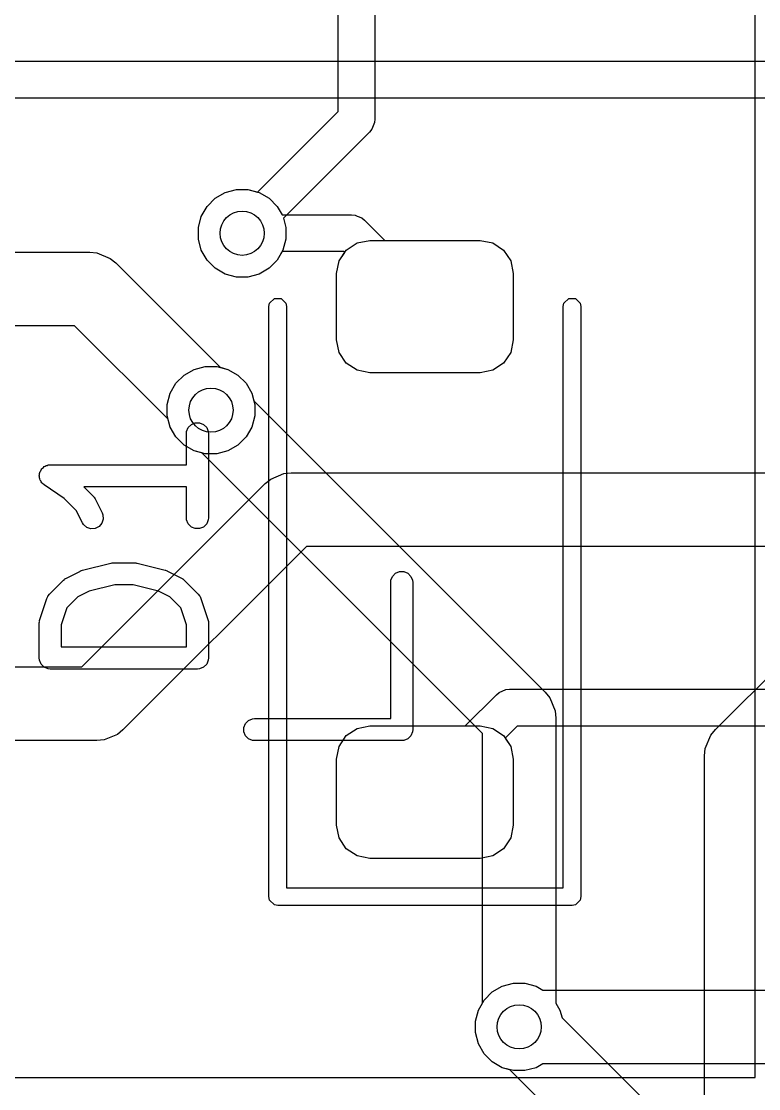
# Model space of a CAD drawing. Header units: millimetres. Extents: x 14 to 286, y -133 to -45.
# Drawn here: x 37.67 to 42.68, y -66.61 to -59.35 of the extents above; entities that cross this region are included whole.
import ezdxf

# ---------------------------------------------------------------- set-up
doc = ezdxf.new("R2010")
doc.units = ezdxf.units.MM
for name, color, linetype, true_color in [('B.Cu', 153, 'CONTINUOUS', 0x4d7fc4), ('F.Cu', 13, 'CONTINUOUS', 0xc83434), ('F.Mask', 201, 'CONTINUOUS', 0xd864ff), ('F.Paste', 253, 'CONTINUOUS', 0xb4a09a), ('F.Silkscreen', 41, 'CONTINUOUS', 0xf2eda1), ('User.Drawings', 9, 'CONTINUOUS', 0xc2c2c2)]:
    doc.layers.add(name, color=color, linetype=linetype, true_color=true_color)

msp = doc.modelspace()

# ---------------------------------------------------------------- linework, layer by layer
at = {"layer": 'B.Cu', "linetype": 'CONTINUOUS'}
for p, q in [((40.0694, -54.8636), (40.0694, -60.0154)), ((39.8194, -59.963624), (39.8194, -54.915376)), ((39.271534, -60.511489), (39.8194, -59.963624)), ((40.066998, -60.039786), (40.048334, -60.084846)), ((40.0694, -60.0154), (40.066998, -60.039786)), ((40.032788, -60.103788), (39.44831, -60.688265)), ((40.048328, -60.084851), (40.032788, -60.103788)), ((40.048334, -60.084846), (40.048328, -60.084851)), ((39.053295, -60.514536), (39.128942, -60.494267)), ((39.128942, -60.494267), (39.207258, -60.494267)), ((39.207258, -60.494267), (39.271534, -60.511489)), ((38.930094, -60.609072), (38.985472, -60.553694)), ((38.985472, -60.553694), (39.053295, -60.514536)), ((38.890936, -60.676895), (38.930094, -60.609072)), ((38.870667, -60.752542), (38.890936, -60.676895)), ((39.44831, -60.688265), (39.465533, -60.752542)), ((38.870667, -60.830858), (38.870667, -60.752542)), ((39.465533, -60.752542), (39.465533, -60.830858)), ((38.890936, -60.906505), (38.870667, -60.830858)), ((39.465533, -60.830858), (39.445264, -60.906505)), ((38.930094, -60.974328), (38.890936, -60.906505)), ((39.445264, -60.906505), (39.406106, -60.974328)), ((38.985472, -61.029706), (38.930094, -60.974328)), ((39.406106, -60.974328), (39.350728, -61.029706)), ((39.053295, -61.068864), (38.985472, -61.029706)), ((39.128942, -61.089133), (39.053295, -61.068864)), ((39.282905, -61.068864), (39.207258, -61.089133)), ((39.350728, -61.029706), (39.282905, -61.068864)), ((39.207258, -61.089133), (39.128942, -61.089133)), ((38.773972, -61.755594), (38.841795, -61.716436)), ((38.841795, -61.716436), (38.917442, -61.696167)), ((38.917442, -61.696167), (38.995758, -61.696167)), ((38.995758, -61.696167), (39.071405, -61.716436)), ((39.071405, -61.716436), (39.139228, -61.755594)), ((38.718594, -61.810972), (38.773972, -61.755594)), ((39.139228, -61.755594), (39.194606, -61.810972)), ((38.679436, -61.878795), (38.718594, -61.810972)), ((39.194606, -61.810972), (39.233764, -61.878795)), ((38.659167, -61.954442), (38.679436, -61.878795)), ((39.233764, -61.878795), (39.247824, -61.93127)), ((39.247824, -61.93127), (41.226677, -63.910123)), ((38.659167, -62.032758), (38.659167, -61.954442)), ((38.679436, -62.108405), (38.659167, -62.032758)), ((38.718594, -62.176228), (38.679436, -62.108405)), ((38.773972, -62.231606), (38.718594, -62.176228)), ((38.841795, -62.270764), (38.773972, -62.231606)), ((38.89427, -62.284824), (38.841795, -62.270764)), ((40.7999, -64.190454), (38.89427, -62.284824)), ((42.383023, -64.165223), (43.940575, -62.60767)), ((41.226677, -63.910123), (41.257762, -63.948002)), ((41.257762, -63.948002), (41.257767, -63.948007)), ((41.257767, -63.948007), (41.295096, -64.038127)), ((41.295096, -64.038127), (41.2999, -64.0869)), ((41.2999, -64.0869), (41.2999, -66.023446)), ((40.7999, -66.023446), (40.7999, -64.190454)), ((42.351937, -64.203102), (42.383023, -64.165223)), ((42.314604, -64.293227), (42.351933, -64.203107)), ((42.351933, -64.203107), (42.351937, -64.203102)), ((42.3098, -64.342), (42.314604, -64.293227)), ((42.3098, -85.262046), (42.3098, -64.342)), ((40.752467, -66.146142), (40.772736, -66.070495)), ((40.772736, -66.070495), (40.7999, -66.023446)), ((41.2999, -66.023446), (41.327064, -66.070495)), ((41.327064, -66.070495), (41.341124, -66.12297)), ((40.752467, -66.224458), (40.752467, -66.146142)), ((41.341124, -66.12297), (41.984877, -66.766724)), ((40.772736, -66.300105), (40.752467, -66.224458)), ((40.811894, -66.367928), (40.772736, -66.300105)), ((40.867272, -66.423306), (40.811894, -66.367928)), ((40.935095, -66.462464), (40.867272, -66.423306)), ((40.98757, -66.476524), (40.935095, -66.462464)), ((41.5581, -67.047053), (40.98757, -66.476524))]:
    msp.add_line(p, q, dxfattribs=at)
at = {"layer": 'B.Cu'}
for centre in [(39.1681, -60.7917), (38.9566, -61.9936), (41.0499, -66.1853)]:
    msp.add_circle(centre, 0.15, dxfattribs=at)
at = {"layer": 'F.Cu', "linetype": 'CONTINUOUS'}
for p, q in [((28.9048, -59.6225), (55.997964, -59.6225)), ((55.99808, -59.8725), (29.024582, -59.8725)), ((39.053295, -60.514536), (39.128942, -60.494267)), ((39.128942, -60.494267), (39.207258, -60.494267)), ((39.207258, -60.494267), (39.282905, -60.514536)), ((38.930094, -60.609072), (38.985472, -60.553694)), ((38.985472, -60.553694), (39.053295, -60.514536)), ((39.282905, -60.514536), (39.350728, -60.553694)), ((39.350728, -60.553694), (39.406106, -60.609072)), ((38.890936, -60.676895), (38.930094, -60.609072)), ((39.406106, -60.609072), (39.439378, -60.6667)), ((38.870667, -60.752542), (38.890936, -60.676895)), ((39.439378, -60.6667), (39.9117, -60.6667)), ((39.9117, -60.6667), (39.936086, -60.669102)), ((39.936086, -60.669102), (39.936087, -60.669102)), ((39.936087, -60.669102), (39.949284, -60.674568)), ((39.949284, -60.674568), (39.981146, -60.687766)), ((39.981146, -60.687766), (39.981151, -60.687771)), ((39.981151, -60.687771), (40.000088, -60.703312)), ((40.000088, -60.703312), (40.136776, -60.84)), ((38.870667, -60.830858), (38.870667, -60.752542)), ((38.890936, -60.906505), (38.870667, -60.830858)), ((40.136776, -60.84), (40.785, -60.84)), ((40.785, -60.84), (40.871104, -60.857127)), ((40.871104, -60.857127), (40.944099, -60.905901)), ((36.631049, -60.92), (38.133, -60.92)), ((38.133, -60.92), (38.181773, -60.924804)), ((38.181773, -60.924804), (38.271893, -60.962133)), ((38.930094, -60.974328), (38.890936, -60.906505)), ((39.439378, -60.9167), (39.406106, -60.974328)), ((39.859924, -60.9167), (39.439378, -60.9167)), ((39.827127, -60.978896), (39.865175, -60.921952)), ((39.865175, -60.921952), (39.859924, -60.9167)), ((40.944099, -60.905901), (40.992873, -60.978896)), ((38.271893, -60.962133), (38.271897, -60.962137)), ((38.271897, -60.962137), (38.309777, -60.993223)), ((38.309777, -60.993223), (39.018928, -61.702375)), ((38.985472, -61.029706), (38.930094, -60.974328)), ((39.406106, -60.974328), (39.350728, -61.029706)), ((39.81, -61.065), (39.827127, -60.978896)), ((40.992873, -60.978896), (41.01, -61.065)), ((39.053295, -61.068864), (38.985472, -61.029706)), ((39.128942, -61.089133), (39.053295, -61.068864)), ((39.282905, -61.068864), (39.207258, -61.089133)), ((39.350728, -61.029706), (39.282905, -61.068864)), ((39.81, -61.515), (39.81, -61.065)), ((41.01, -61.065), (41.01, -61.515)), ((39.207258, -61.089133), (39.128942, -61.089133)), ((38.029446, -61.42), (36.631049, -61.42)), ((38.665375, -62.055928), (38.029446, -61.42)), ((39.827127, -61.601104), (39.81, -61.515)), ((41.01, -61.515), (40.992873, -61.601104)), ((39.875901, -61.674099), (39.827127, -61.601104)), ((40.992873, -61.601104), (40.944099, -61.674099)), ((39.018928, -61.702375), (39.071405, -61.716436)), ((39.071405, -61.716436), (39.139228, -61.755594)), ((39.948896, -61.722873), (39.875901, -61.674099)), ((40.035, -61.74), (39.948896, -61.722873)), ((40.871104, -61.722873), (40.785, -61.74)), ((40.944099, -61.674099), (40.871104, -61.722873)), ((39.139228, -61.755594), (39.194606, -61.810972)), ((40.785, -61.74), (40.035, -61.74)), ((39.194606, -61.810972), (39.233764, -61.878795)), ((39.233764, -61.878795), (39.254033, -61.954442)), ((39.254033, -61.954442), (39.254033, -62.032758)), ((38.679436, -62.108405), (38.665375, -62.055928)), ((39.254033, -62.032758), (39.233764, -62.108405)), ((38.718594, -62.176228), (38.679436, -62.108405)), ((39.233764, -62.108405), (39.194606, -62.176228)), ((38.773972, -62.231606), (38.718594, -62.176228)), ((38.841795, -62.270764), (38.773972, -62.231606)), ((39.139228, -62.231606), (39.071405, -62.270764)), ((39.194606, -62.176228), (39.139228, -62.231606)), ((38.917442, -62.291033), (38.841795, -62.270764)), ((38.995758, -62.291033), (38.917442, -62.291033)), ((39.071405, -62.270764), (38.995758, -62.291033)), ((39.362108, -62.462132), (39.452228, -62.424803)), ((39.452228, -62.424803), (39.452237, -62.424803)), ((39.452237, -62.424803), (39.501, -62.42)), ((39.501, -62.42), (44.069946, -62.42)), ((38.078246, -63.7392), (39.324224, -62.493223)), ((39.324224, -62.493223), (39.362108, -62.462132)), ((39.604553, -62.92), (38.358577, -64.165977)), ((44.069946, -62.92), (39.604553, -62.92)), ((31.612853, -63.7392), (38.078246, -63.7392)), ((40.914554, -63.912066), (40.959614, -63.893402)), ((40.959614, -63.893402), (40.984, -63.891)), ((40.984, -63.891), (58.666, -63.891)), ((40.683223, -64.14), (40.895612, -63.927611)), ((40.895612, -63.927611), (40.914554, -63.912066)), ((38.358577, -64.165977), (38.320697, -64.197062)), ((39.875901, -64.205901), (39.948896, -64.157127)), ((39.948896, -64.157127), (40.035, -64.14)), ((40.035, -64.14), (40.683223, -64.14)), ((41.035777, -64.141), (40.954824, -64.221952)), ((58.456763, -64.141), (41.035777, -64.141)), ((38.1818, -64.2392), (31.5093, -64.2392)), ((38.230573, -64.234396), (38.1818, -64.2392)), ((38.320693, -64.197067), (38.230573, -64.234396)), ((38.320697, -64.197062), (38.320693, -64.197067)), ((39.827127, -64.278896), (39.875901, -64.205901)), ((40.954824, -64.221952), (40.992873, -64.278896)), ((39.81, -64.365), (39.827127, -64.278896)), ((40.992873, -64.278896), (41.01, -64.365)), ((39.81, -64.815), (39.81, -64.365)), ((41.01, -64.365), (41.01, -64.815)), ((39.827127, -64.901104), (39.81, -64.815)), ((41.01, -64.815), (40.992873, -64.901104)), ((39.875901, -64.974099), (39.827127, -64.901104)), ((40.992873, -64.901104), (40.944099, -64.974099)), ((39.948896, -65.022873), (39.875901, -64.974099)), ((40.944099, -64.974099), (40.871104, -65.022873)), ((40.035, -65.04), (39.948896, -65.022873)), ((40.785, -65.04), (40.035, -65.04)), ((40.871104, -65.022873), (40.785, -65.04)), ((40.867272, -65.947294), (40.935095, -65.908136)), ((40.935095, -65.908136), (41.010742, -65.887867)), ((41.010742, -65.887867), (41.089058, -65.887867)), ((41.089058, -65.887867), (41.164705, -65.908136)), ((41.164705, -65.908136), (41.211754, -65.9353)), ((40.772736, -66.070495), (40.811894, -66.002672)), ((40.811894, -66.002672), (40.867272, -65.947294)), ((41.211754, -65.9353), (54.064546, -65.9353)), ((40.752467, -66.146142), (40.772736, -66.070495)), ((40.752467, -66.224458), (40.752467, -66.146142)), ((40.772736, -66.300105), (40.752467, -66.224458)), ((40.811894, -66.367928), (40.772736, -66.300105)), ((40.867272, -66.423306), (40.811894, -66.367928)), ((40.935095, -66.462464), (40.867272, -66.423306)), ((41.211754, -66.4353), (41.164705, -66.462464)), ((54.1681, -66.4353), (41.211754, -66.4353)), ((41.010742, -66.482733), (40.935095, -66.462464)), ((41.089058, -66.482733), (41.010742, -66.482733)), ((41.164705, -66.462464), (41.089058, -66.482733))]:
    msp.add_line(p, q, dxfattribs=at)
at = {"layer": 'F.Cu'}
for centre in [(39.1681, -60.7917), (38.9566, -61.9936), (41.0499, -66.1853)]:
    msp.add_circle(centre, 0.15, dxfattribs=at)
at = {"layer": 'F.Mask', "linetype": 'CONTINUOUS'}
for p, q in [((39.875901, -60.905901), (39.948896, -60.857127)), ((39.948896, -60.857127), (40.035, -60.84)), ((40.035, -60.84), (40.785, -60.84)), ((40.785, -60.84), (40.871104, -60.857127)), ((40.871104, -60.857127), (40.944099, -60.905901)), ((39.827127, -60.978896), (39.875901, -60.905901)), ((40.944099, -60.905901), (40.992873, -60.978896)), ((39.81, -61.065), (39.827127, -60.978896)), ((40.992873, -60.978896), (41.01, -61.065)), ((39.81, -61.515), (39.81, -61.065)), ((41.01, -61.065), (41.01, -61.515)), ((39.827127, -61.601104), (39.81, -61.515)), ((41.01, -61.515), (40.992873, -61.601104)), ((39.875901, -61.674099), (39.827127, -61.601104)), ((40.992873, -61.601104), (40.944099, -61.674099)), ((39.948896, -61.722873), (39.875901, -61.674099)), ((40.035, -61.74), (39.948896, -61.722873)), ((40.871104, -61.722873), (40.785, -61.74)), ((40.944099, -61.674099), (40.871104, -61.722873)), ((40.785, -61.74), (40.035, -61.74)), ((39.875901, -64.205901), (39.948896, -64.157127)), ((39.948896, -64.157127), (40.035, -64.14)), ((40.035, -64.14), (40.785, -64.14)), ((40.785, -64.14), (40.871104, -64.157127)), ((40.871104, -64.157127), (40.944099, -64.205901)), ((39.827127, -64.278896), (39.875901, -64.205901)), ((40.944099, -64.205901), (40.992873, -64.278896)), ((39.81, -64.365), (39.827127, -64.278896)), ((40.992873, -64.278896), (41.01, -64.365)), ((39.81, -64.815), (39.81, -64.365)), ((41.01, -64.365), (41.01, -64.815)), ((39.827127, -64.901104), (39.81, -64.815)), ((41.01, -64.815), (40.992873, -64.901104)), ((39.875901, -64.974099), (39.827127, -64.901104)), ((40.992873, -64.901104), (40.944099, -64.974099)), ((39.948896, -65.022873), (39.875901, -64.974099)), ((40.944099, -64.974099), (40.871104, -65.022873)), ((40.035, -65.04), (39.948896, -65.022873)), ((40.785, -65.04), (40.035, -65.04)), ((40.871104, -65.022873), (40.785, -65.04))]:
    msp.add_line(p, q, dxfattribs=at)
at = {"layer": 'F.Paste', "linetype": 'CONTINUOUS'}
for p, q in [((39.875901, -60.905901), (39.948896, -60.857127)), ((39.948896, -60.857127), (40.035, -60.84)), ((40.035, -60.84), (40.785, -60.84)), ((40.785, -60.84), (40.871104, -60.857127)), ((40.871104, -60.857127), (40.944099, -60.905901)), ((39.827127, -60.978896), (39.875901, -60.905901)), ((40.944099, -60.905901), (40.992873, -60.978896)), ((39.81, -61.065), (39.827127, -60.978896)), ((40.992873, -60.978896), (41.01, -61.065)), ((39.81, -61.515), (39.81, -61.065)), ((41.01, -61.065), (41.01, -61.515)), ((39.827127, -61.601104), (39.81, -61.515)), ((41.01, -61.515), (40.992873, -61.601104)), ((39.875901, -61.674099), (39.827127, -61.601104)), ((40.992873, -61.601104), (40.944099, -61.674099)), ((39.948896, -61.722873), (39.875901, -61.674099)), ((40.035, -61.74), (39.948896, -61.722873)), ((40.871104, -61.722873), (40.785, -61.74)), ((40.944099, -61.674099), (40.871104, -61.722873)), ((40.785, -61.74), (40.035, -61.74)), ((39.875901, -64.205901), (39.948896, -64.157127)), ((39.948896, -64.157127), (40.035, -64.14)), ((40.035, -64.14), (40.785, -64.14)), ((40.785, -64.14), (40.871104, -64.157127)), ((40.871104, -64.157127), (40.944099, -64.205901)), ((39.827127, -64.278896), (39.875901, -64.205901)), ((40.944099, -64.205901), (40.992873, -64.278896)), ((39.81, -64.365), (39.827127, -64.278896)), ((40.992873, -64.278896), (41.01, -64.365)), ((39.81, -64.815), (39.81, -64.365)), ((41.01, -64.365), (41.01, -64.815)), ((39.827127, -64.901104), (39.81, -64.815)), ((41.01, -64.815), (40.992873, -64.901104)), ((39.875901, -64.974099), (39.827127, -64.901104)), ((40.992873, -64.901104), (40.944099, -64.974099)), ((39.948896, -65.022873), (39.875901, -64.974099)), ((40.944099, -64.974099), (40.871104, -65.022873)), ((40.035, -65.04), (39.948896, -65.022873)), ((40.785, -65.04), (40.035, -65.04)), ((40.871104, -65.022873), (40.785, -65.04))]:
    msp.add_line(p, q, dxfattribs=at)
at = {"layer": 'F.Silkscreen', "linetype": 'CONTINUOUS'}
for p, q in [((39.35, -61.29), (39.354567, -61.267039)), ((39.35, -65.3), (39.35, -61.29)), ((39.354567, -61.267039), (39.387039, -61.234567)), ((39.387039, -61.234567), (39.432961, -61.234567)), ((39.432961, -61.234567), (39.465433, -61.267039)), ((39.465433, -61.267039), (39.47, -61.29)), ((39.47, -61.29), (39.47, -65.24)), ((41.35, -61.29), (41.354567, -61.267039)), ((41.35, -65.24), (41.35, -61.29)), ((41.354567, -61.267039), (41.387039, -61.234567)), ((41.387039, -61.234567), (41.432961, -61.234567)), ((41.432961, -61.234567), (41.465433, -61.267039)), ((41.465433, -61.267039), (41.47, -61.29)), ((41.47, -61.29), (41.47, -65.3)), ((38.823151, -62.091925), (38.850187, -62.080726)), ((38.850187, -62.080726), (38.879451, -62.080726)), ((38.879451, -62.080726), (38.906487, -62.091925)), ((38.789819, -62.154285), (38.79126, -62.139653)), ((38.789819, -62.364999), (38.789819, -62.154285)), ((38.79126, -62.139653), (38.802459, -62.112617)), ((38.802459, -62.112617), (38.823151, -62.091925)), ((38.906487, -62.091925), (38.927179, -62.112617)), ((38.927179, -62.112617), (38.938378, -62.139653)), ((38.938378, -62.139653), (38.939819, -62.154285)), ((38.939819, -62.154285), (38.939819, -62.725713)), ((37.8179, -62.382889), (37.823151, -62.377639)), ((37.823151, -62.377639), (37.82994, -62.374826)), ((37.82994, -62.374826), (37.836046, -62.370738)), ((37.836046, -62.370738), (37.843326, -62.369281)), ((37.843326, -62.369281), (37.850187, -62.36644)), ((37.850187, -62.36644), (37.864663, -62.365014)), ((37.864663, -62.365014), (37.86474, -62.364999)), ((37.86474, -62.364999), (37.864766, -62.365004)), ((37.864766, -62.365004), (37.864819, -62.364999)), ((37.864819, -62.364999), (38.789819, -62.364999)), ((37.789819, -62.440078), (37.79126, -62.432793)), ((37.79126, -62.447282), (37.789819, -62.440078)), ((37.79126, -62.425367), (37.794072, -62.418578)), ((37.79126, -62.432793), (37.79126, -62.425367)), ((37.79126, -62.454631), (37.79126, -62.447282)), ((37.794072, -62.418578), (37.795498, -62.41137)), ((37.795498, -62.41137), (37.799617, -62.405191)), ((37.799617, -62.405191), (37.802459, -62.398331)), ((37.802459, -62.398331), (37.807654, -62.393135)), ((37.807654, -62.393135), (37.811731, -62.387021)), ((37.811731, -62.387021), (37.8179, -62.382889)), ((37.794101, -62.461491), (37.79126, -62.454631)), ((37.795558, -62.468772), (37.794101, -62.461491)), ((37.799646, -62.474877), (37.795558, -62.468772)), ((37.802459, -62.481667), (37.799646, -62.474877)), ((37.807709, -62.486917), (37.802459, -62.481667)), ((37.811841, -62.493087), (37.807709, -62.486917)), ((37.823099, -62.502307), (37.811841, -62.493087)), ((37.823151, -62.502359), (37.823099, -62.502307)), ((37.823173, -62.502368), (37.823151, -62.502359)), ((37.823216, -62.502403), (37.823173, -62.502368)), ((37.959894, -62.593521), (37.823216, -62.502403)), ((38.789819, -62.514999), (38.093504, -62.514999)), ((38.093504, -62.514999), (38.155947, -62.577442)), ((38.789819, -62.725713), (38.789819, -62.514999)), ((38.041275, -62.674902), (37.959894, -62.593521)), ((38.155947, -62.577442), (38.160667, -62.583192)), ((38.160667, -62.583192), (38.162164, -62.584491)), ((38.162164, -62.584491), (38.163583, -62.586745)), ((38.163583, -62.586745), (38.165275, -62.588807)), ((38.165275, -62.588807), (38.166033, -62.590639)), ((38.166033, -62.590639), (38.169996, -62.596934)), ((38.169996, -62.596934), (38.217615, -62.692172)), ((38.083451, -62.759254), (38.041275, -62.674902)), ((38.224944, -62.735093), (38.21569, -62.762855)), ((38.217615, -62.692172), (38.22287, -62.705903)), ((38.22287, -62.705903), (38.224944, -62.735093)), ((38.79126, -62.740345), (38.789819, -62.725713)), ((38.802459, -62.767381), (38.79126, -62.740345)), ((38.938378, -62.740345), (38.927179, -62.767381)), ((38.939819, -62.725713), (38.938378, -62.740345)), ((38.091283, -62.771697), (38.083451, -62.759254)), ((38.113391, -62.79087), (38.091283, -62.771697)), ((38.141152, -62.800124), (38.113391, -62.79087)), ((38.170342, -62.79805), (38.141152, -62.800124)), ((38.196517, -62.784962), (38.170342, -62.79805)), ((38.21569, -62.762855), (38.196517, -62.784962)), ((38.823151, -62.788073), (38.802459, -62.767381)), ((38.850187, -62.799272), (38.823151, -62.788073)), ((38.879451, -62.799272), (38.850187, -62.799272)), ((38.906487, -62.788073), (38.879451, -62.799272)), ((38.927179, -62.767381), (38.906487, -62.788073)), ((38.277736, -63.033529), (38.278758, -63.033107)), ((38.278758, -63.033107), (38.28427, -63.032564)), ((38.28427, -63.032564), (38.289744, -63.031755)), ((38.289744, -63.031755), (38.290836, -63.031917)), ((38.290836, -63.031917), (38.29339, -63.031666)), ((38.29339, -63.031666), (38.436247, -63.031666)), ((38.436247, -63.031666), (38.4388, -63.031917)), ((38.4388, -63.031917), (38.439893, -63.031755)), ((38.439893, -63.031755), (38.445366, -63.032564)), ((38.445366, -63.032564), (38.450879, -63.033107)), ((38.450879, -63.033107), (38.4519, -63.033529)), ((37.974135, -63.134822), (38.069373, -63.087203)), ((38.069373, -63.087203), (38.070442, -63.086793)), ((38.070442, -63.086793), (38.070878, -63.086471)), ((38.070878, -63.086471), (38.077014, -63.084278)), ((38.077014, -63.084278), (38.083104, -63.081948)), ((38.083104, -63.081948), (38.083644, -63.081909)), ((38.083644, -63.081909), (38.084724, -63.081524)), ((38.084724, -63.081524), (38.2752, -63.033905)), ((38.2752, -63.033905), (38.277736, -63.033529)), ((38.4519, -63.033529), (38.454437, -63.033905)), ((38.454437, -63.033905), (38.644913, -63.081524)), ((38.644913, -63.081524), (38.645992, -63.081909)), ((38.645992, -63.081909), (38.646532, -63.081948)), ((38.646532, -63.081948), (38.652613, -63.084275)), ((38.652613, -63.084275), (38.658759, -63.086471)), ((38.658759, -63.086471), (38.659194, -63.086793)), ((38.659194, -63.086793), (38.660264, -63.087203)), ((38.660264, -63.087203), (38.755502, -63.134822)), ((37.859405, -63.244109), (37.954643, -63.148871)), ((37.954643, -63.148871), (37.960393, -63.14415)), ((37.960393, -63.14415), (37.961692, -63.142654)), ((37.961692, -63.142654), (37.963946, -63.141234)), ((37.963946, -63.141234), (37.966008, -63.139543)), ((37.966008, -63.139543), (37.96784, -63.138784)), ((37.96784, -63.138784), (37.974135, -63.134822)), ((38.755502, -63.134822), (38.761798, -63.138785)), ((38.761798, -63.138785), (38.763628, -63.139543)), ((38.763628, -63.139543), (38.765686, -63.141232)), ((38.765686, -63.141232), (38.767945, -63.142654)), ((38.767945, -63.142654), (38.769244, -63.144152)), ((38.769244, -63.144152), (38.774994, -63.148871)), ((38.774994, -63.148871), (38.870233, -63.244109)), ((37.850078, -63.255474), (37.859405, -63.244109)), ((38.12909, -63.225049), (38.052103, -63.263543)), ((38.302624, -63.181666), (38.12909, -63.225049)), ((38.427013, -63.181666), (38.302624, -63.181666)), ((38.600547, -63.225049), (38.427013, -63.181666)), ((38.677534, -63.263543), (38.600547, -63.225049)), ((38.870233, -63.244109), (38.879561, -63.255474)), ((37.793668, -63.416282), (37.841287, -63.273425)), ((37.841287, -63.273425), (37.847281, -63.26)), ((37.847281, -63.26), (37.849046, -63.257964)), ((37.849046, -63.257964), (37.850078, -63.255474)), ((38.052103, -63.263543), (37.97799, -63.337655)), ((38.751648, -63.337656), (38.677534, -63.263543)), ((38.879561, -63.255474), (38.880592, -63.257964)), ((38.880592, -63.257964), (38.882357, -63.259999)), ((38.882357, -63.259999), (38.888351, -63.273425)), ((38.888351, -63.273425), (38.93597, -63.416281)), ((37.97799, -63.337655), (37.939819, -63.452169)), ((38.789819, -63.452169), (38.751648, -63.337656)), ((37.789819, -63.439999), (37.790548, -63.432593)), ((37.789819, -63.678094), (37.789819, -63.439999)), ((37.790408, -63.430619), (37.790998, -63.428021)), ((37.790548, -63.432593), (37.790408, -63.430619)), ((37.790998, -63.428021), (37.79126, -63.425367)), ((37.79126, -63.425367), (37.792018, -63.423535)), ((37.792018, -63.423535), (37.793668, -63.416282)), ((37.939819, -63.452169), (37.939819, -63.603094)), ((38.789819, -63.603094), (38.789819, -63.452169)), ((38.93597, -63.416281), (38.937619, -63.423536)), ((38.937619, -63.423536), (38.938378, -63.425367)), ((38.938378, -63.425367), (38.938639, -63.42802)), ((38.938639, -63.42802), (38.93923, -63.430618)), ((38.93923, -63.430618), (38.939089, -63.432592)), ((38.939089, -63.432592), (38.939819, -63.439999)), ((38.939819, -63.439999), (38.939819, -63.678094)), ((37.939819, -63.603094), (38.789819, -63.603094)), ((37.79126, -63.692726), (37.789819, -63.678094)), ((38.939819, -63.678094), (38.938378, -63.692726)), ((37.802459, -63.719762), (37.79126, -63.692726)), ((37.823151, -63.740454), (37.802459, -63.719762)), ((37.850187, -63.751653), (37.823151, -63.740454)), ((37.864819, -63.753094), (37.850187, -63.751653)), ((38.864819, -63.753094), (37.864819, -63.753094)), ((38.879451, -63.751653), (38.864819, -63.753094)), ((38.906487, -63.740454), (38.879451, -63.751653)), ((38.927179, -63.719762), (38.906487, -63.740454)), ((38.938378, -63.692726), (38.927179, -63.719762)), ((39.47, -65.24), (41.35, -65.24)), ((39.354567, -65.322961), (39.35, -65.3)), ((39.387039, -65.355433), (39.354567, -65.322961)), ((41.465433, -65.322961), (41.432961, -65.355433)), ((41.47, -65.3), (41.465433, -65.322961)), ((39.41, -65.36), (39.387039, -65.355433)), ((41.41, -65.36), (39.41, -65.36)), ((41.432961, -65.355433), (41.41, -65.36))]:
    msp.add_line(p, q, dxfattribs=at)
at = {"layer": 'User.Drawings', "linetype": 'CONTINUOUS'}
for p, q in [((42.6525, -66.530009), (42.6525, -47.715)), ((40.19014, -63.123332), (40.210832, -63.10264)), ((40.210832, -63.10264), (40.237868, -63.091441)), ((40.237868, -63.091441), (40.267132, -63.091441)), ((40.267132, -63.091441), (40.294168, -63.10264)), ((40.294168, -63.10264), (40.31486, -63.123332)), ((40.1775, -63.165), (40.178941, -63.150368)), ((40.1775, -64.09), (40.1775, -63.165)), ((40.178941, -63.150368), (40.19014, -63.123332)), ((40.31486, -63.123332), (40.326059, -63.150368)), ((40.326059, -63.150368), (40.3275, -63.165)), ((40.3275, -63.165), (40.3275, -64.165)), ((39.19014, -64.123332), (39.210832, -64.10264)), ((39.210832, -64.10264), (39.237868, -64.091441)), ((39.237868, -64.091441), (39.2525, -64.09)), ((39.2525, -64.09), (40.1775, -64.09)), ((39.178941, -64.150368), (39.19014, -64.123332)), ((39.178941, -64.179632), (39.178941, -64.150368)), ((39.19014, -64.206668), (39.178941, -64.179632)), ((40.326059, -64.179632), (40.31486, -64.206668)), ((40.3275, -64.165), (40.326059, -64.179632)), ((39.210832, -64.22736), (39.19014, -64.206668)), ((39.237868, -64.238559), (39.210832, -64.22736)), ((39.2525, -64.24), (39.237868, -64.238559)), ((40.2525, -64.24), (39.2525, -64.24)), ((40.267132, -64.238559), (40.2525, -64.24)), ((40.294168, -64.22736), (40.267132, -64.238559)), ((40.31486, -64.206668), (40.294168, -64.22736)), ((23.901716, -66.530009), (42.6525, -66.530009))]:
    msp.add_line(p, q, dxfattribs=at)

doc.saveas('drawing.dxf')
